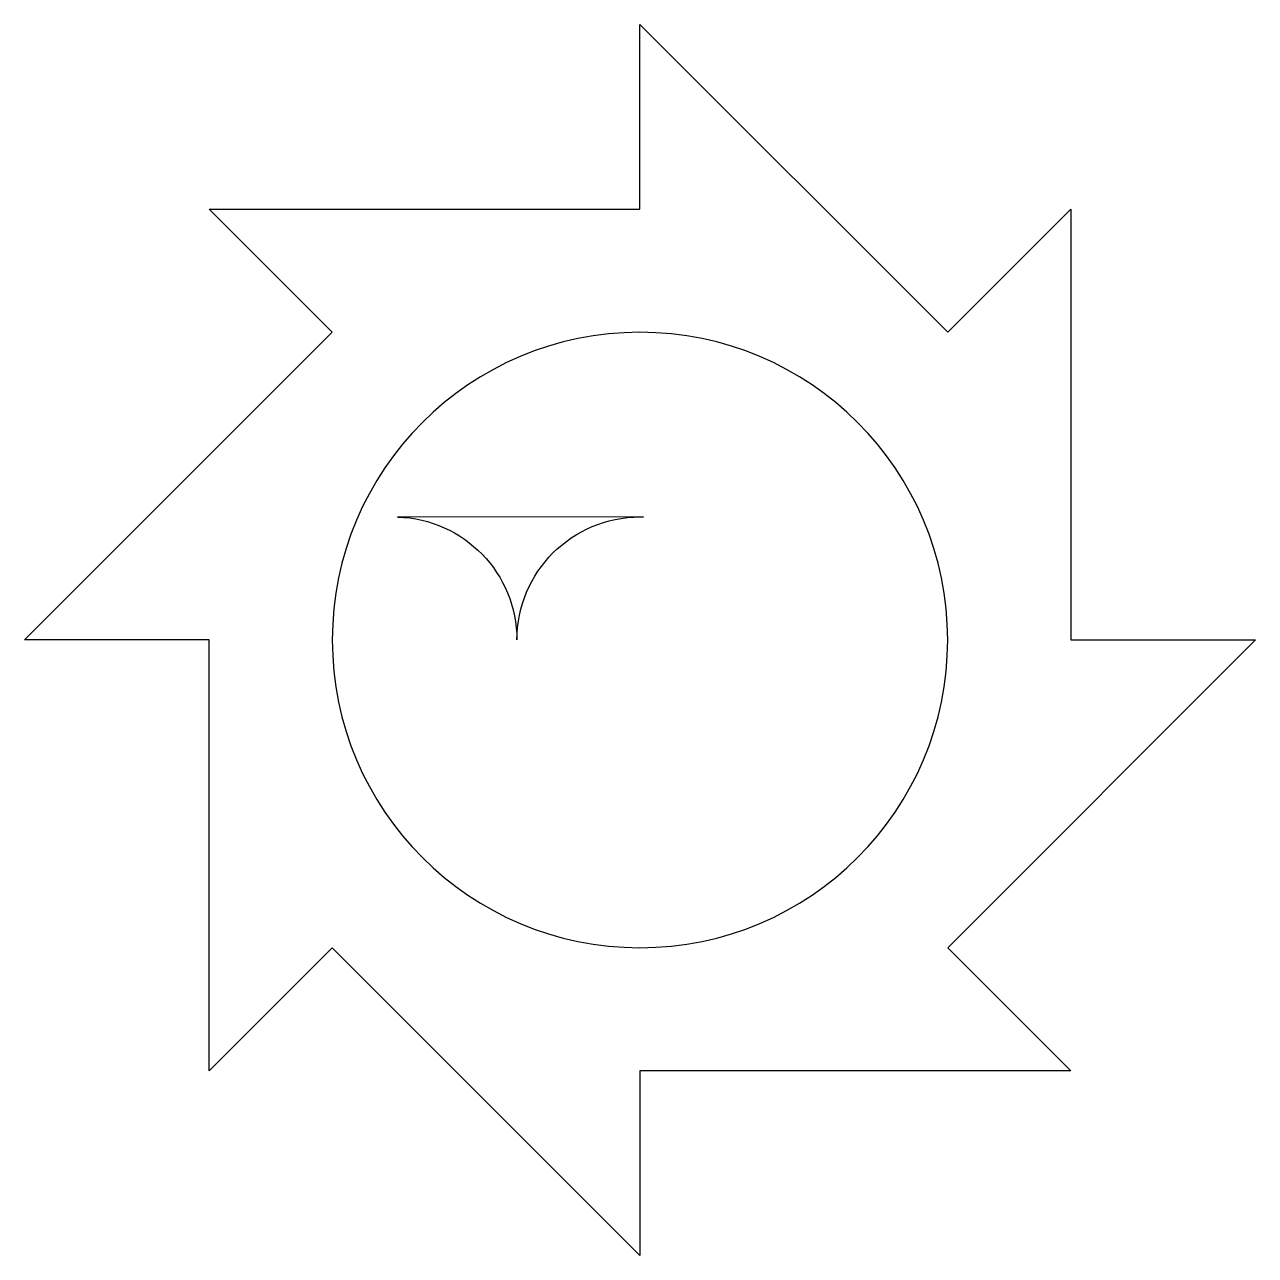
# Model space of a CAD drawing. Header units: centimetres. Extents: x -10.1 to 10.1, y -10.1 to 10.1.
import ezdxf

# ---------------------------------------------------------------- set-up
doc = ezdxf.new("R2010")
doc.units = ezdxf.units.CM
doc.header["$MEASUREMENT"] = 0
doc.layers.add('Layer 1', color=7, linetype='Continuous')

msp = doc.modelspace()

# ---------------------------------------------------------------- linework, layer by layer
at = {"layer": 'Layer 1'}
for points, knots in [([(0, 10.12031), (0, 10.12031), (0, 7.08422), (0, 7.08422), (0, 7.08422), (0, 7.08422), (-7.08422, 7.08422), (-7.08422, 7.08422), (-7.08422, 7.08422), (-7.08422, 7.08422), (-5.06016, 5.06016), (-5.06016, 5.06016), (-5.06016, 5.06016), (-5.06016, 5.06016), (-10.12031, 0), (-10.12031, 0), (-10.12031, 0), (-10.12031, 0), (-7.08422, 0), (-7.08422, 0), (-7.08422, 0), (-7.08422, 0), (-7.08422, -7.08422), (-7.08422, -7.08422), (-7.08422, -7.08422), (-7.08422, -7.08422), (-5.06016, -5.06016), (-5.06016, -5.06016), (-5.06016, -5.06016), (-5.06016, -5.06016), (0, -10.12032), (0, -10.12032), (0, -10.12032), (0, -10.12032), (0, -7.08423), (0, -7.08423), (0, -7.08423), (0, -7.08423), (7.08422, -7.08422), (7.08422, -7.08422), (7.08422, -7.08422), (7.08422, -7.08422), (5.06016, -5.06016), (5.06016, -5.06016), (5.06016, -5.06016), (5.06016, -5.06016), (10.12032, 0), (10.12032, 0), (10.12032, 0), (10.12032, 0), (7.08422, 0), (7.08422, 0), (7.08422, 0), (7.08422, 0), (7.08422, 7.08422), (7.08422, 7.08422), (7.08422, 7.08422), (7.08422, 7.08422), (5.06016, 5.06016), (5.06016, 5.06016), (5.06016, 5.06016), (5.06016, 5.06016), (0, 10.12031), (0, 10.12031)], [0, 0, 0, 0, 0.05882353, 0.05882353, 0.05882353, 0.05882353, 0.11764706, 0.11764706, 0.11764706, 0.11764706, 0.17647059, 0.17647059, 0.17647059, 0.17647059, 0.23529412, 0.23529412, 0.23529412, 0.23529412, 0.29411765, 0.29411765, 0.29411765, 0.29411765, 0.35294118, 0.35294118, 0.35294118, 0.35294118, 0.41176471, 0.41176471, 0.41176471, 0.41176471, 0.47058824, 0.47058824, 0.47058824, 0.47058824, 0.52941176, 0.52941176, 0.52941176, 0.52941176, 0.58823529, 0.58823529, 0.58823529, 0.58823529, 0.64705882, 0.64705882, 0.64705882, 0.64705882, 0.70588235, 0.70588235, 0.70588235, 0.70588235, 0.76470588, 0.76470588, 0.76470588, 0.76470588, 0.82352941, 0.82352941, 0.82352941, 0.82352941, 0.88235294, 0.88235294, 0.88235294, 0.88235294, 1, 1, 1, 1]), ([(0, 5.06016), (2.79464, 5.06016), (5.06016, 2.79464), (5.06016, 0), (5.06016, 0), (5.06016, -2.79464), (2.79464, -5.06016), (0, -5.06016), (0, -5.06016), (-2.79464, -5.06016), (-5.06016, -2.79464), (-5.06016, 0), (-5.06016, 0), (-5.06016, 2.79464), (-2.79464, 5.06016), (0, 5.06016)], [0, 0, 0, 0, 0.2, 0.2, 0.2, 0.2, 0.4, 0.4, 0.4, 0.4, 0.6, 0.6, 0.6, 0.6, 1, 1, 1, 1]), ([(0.05929, 2.0228), (0.04003, 2.02317), (0.01952, 2.02366), (0, 2.02366), (0, 2.02366), (-1.11766, 2.02366), (-2.0238, 1.11776), (-2.02405, 0.00009), (-2.02405, 0.00009), (-2.0243, 1.09453), (-2.89511, 1.99079), (-3.9888, 2.02267), (-3.9888, 2.02267), (-3.9888, 2.02267), (0.05929, 2.0228), (0.05929, 2.0228)], [0, 0, 0, 0, 0.2, 0.2, 0.2, 0.2, 0.4, 0.4, 0.4, 0.4, 0.6, 0.6, 0.6, 0.6, 1, 1, 1, 1])]:
    msp.add_open_spline(points, degree=3, knots=knots, dxfattribs=at)

doc.saveas('drawing.dxf')
